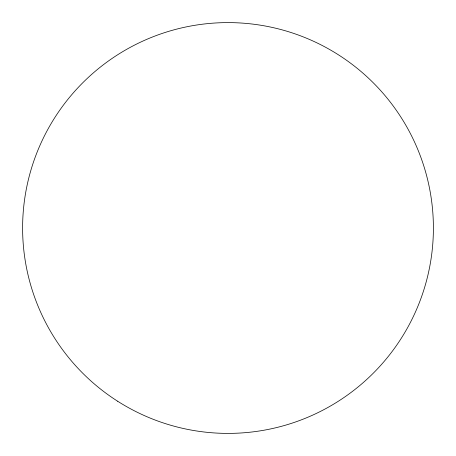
<?xml version="1.0" encoding="UTF-8"?>
<svg xmlns="http://www.w3.org/2000/svg" width="456" height="456" viewBox="0 0 456 456"><rect width="100%" height="100%" fill="white"/><g stroke="black" fill="none" stroke-linecap="round" stroke-linejoin="round"><path stroke-width="0.68" d="M117.614 401.212A205.399 205.399 0 0 0 433.2 236.989A205.399 205.399 0 0 0 133.186 45.799A205.399 205.399 0 0 0 117.614 401.212"/></g></svg>
